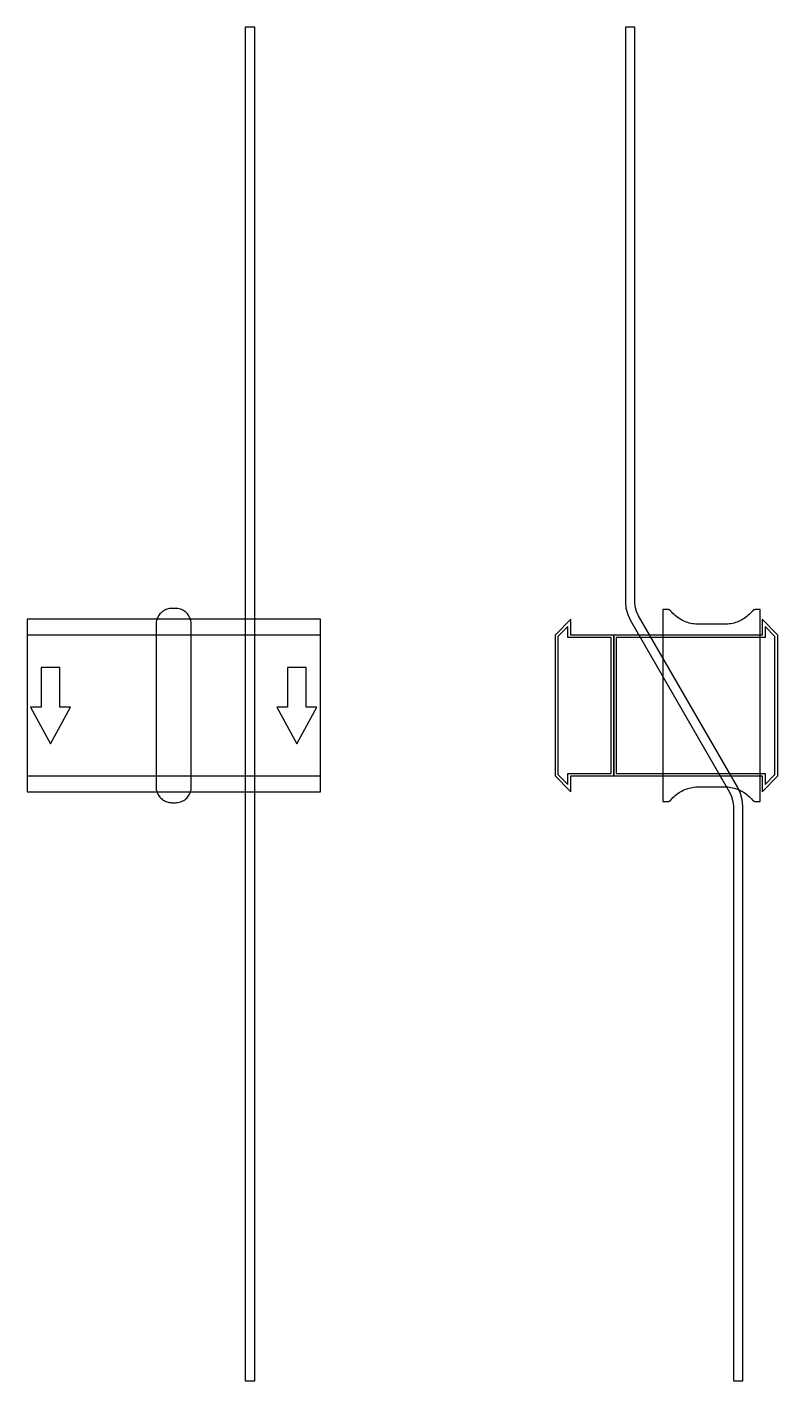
# Model space of a CAD drawing. Extents: x 0 to 640, y -576 to 578.
import ezdxf

# ---------------------------------------------------------------- set-up
doc = ezdxf.new("R2010")
doc.units = 0
doc.layers.add('Halfen', color=7, linetype='CONTINUOUS')

msp = doc.modelspace()

# ---------------------------------------------------------------- linework, layer by layer
at = {"layer": 'Halfen', "color": 7}
for points in [[(194, -575.609), (194, 578.25), (186, 578.25), (186, -575.609)], [(610, -575.609), (610, -85.856), (609.514, -80.3), (608.07, -74.912), (605.713, -69.856), (521.215, 76.497), (519.447, 80.289), (518.365, 84.33), (518, 88.497), (518, 578.25), (510, 578.25), (510, 88.497), (510.486, 82.941), (511.93, 77.553), (514.287, 72.497), (598.785, -73.856), (600.553, -77.648), (601.635, -81.689), (602, -85.856), (602, -575.609)], [(140, -69.3), (140, -56.8), (140, 69.3), (139.958, 70.359), (139.834, 71.412), (139.627, 72.452), (139.339, 73.472), (138.972, 74.466), (138.529, 75.429), (138.011, 76.354), (137.422, 77.235), (136.765, 78.068), (136.046, 78.846), (135.268, 79.565), (134.435, 80.222), (133.554, 80.811), (132.629, 81.329), (131.666, 81.772), (130.672, 82.139), (129.652, 82.427), (128.612, 82.634), (127.559, 82.758), (126.5, 82.8), (123.5, 82.8), (122.441, 82.758), (121.388, 82.634), (120.348, 82.427), (119.328, 82.139), (118.334, 81.772), (117.371, 81.329), (116.446, 80.811), (115.565, 80.222), (114.732, 79.565), (113.954, 78.846), (113.235, 78.068), (112.578, 77.235), (111.989, 76.354), (111.471, 75.429), (111.028, 74.466), (110.661, 73.472), (110.373, 72.452), (110.166, 71.412), (110.042, 70.359), (110, 69.3), (110, -56.8), (110, -69.3), (110.042, -70.359), (110.166, -71.412), (110.373, -72.452), (110.661, -73.472), (111.028, -74.466), (111.471, -75.429), (111.989, -76.354), (112.578, -77.235), (113.235, -78.068), (113.954, -78.846), (114.732, -79.565), (115.565, -80.222), (116.446, -80.811), (117.371, -81.329), (118.334, -81.772), (119.328, -82.139), (120.348, -82.427), (121.388, -82.634), (122.441, -82.758), (123.5, -82.8), (126.5, -82.8), (127.559, -82.758), (128.612, -82.634), (129.652, -82.427), (130.672, -82.139), (131.666, -81.772), (132.629, -81.329), (133.554, -80.811), (134.435, -80.222), (135.268, -79.565), (136.046, -78.846), (136.765, -78.068), (137.422, -77.235), (138.011, -76.354), (138.529, -75.429), (138.972, -74.466), (139.339, -73.472), (139.627, -72.452), (139.834, -71.412), (139.958, -70.359), (140, -69.3)], [(625, -81.8), (625, 81.8), (621, 81.8), (620.846, 81.797), (620.691, 81.786), (620.538, 81.769), (620.385, 81.746), (620.234, 81.715), (620.084, 81.678), (619.936, 81.634), (619.789, 81.584), (619.646, 81.527), (619.505, 81.464), (619.366, 81.395), (619.231, 81.32), (619.1, 81.239), (618.972, 81.153), (618.848, 81.06), (618.728, 80.963), (618.613, 80.86), (618.502, 80.752), (618.397, 80.639), (618.296, 80.522), (617.41, 79.491), (616.479, 78.5), (615.505, 77.551), (614.491, 76.646), (613.437, 75.787), (612.347, 74.975), (611.222, 74.211), (610.064, 73.499), (608.876, 72.838), (607.66, 72.23), (606.418, 71.676), (605.153, 71.178), (603.867, 70.736), (602.563, 70.351), (601.243, 70.024), (599.911, 69.756), (598.567, 69.547), (597.216, 69.397), (595.859, 69.307), (594.5, 69.277), (572.5, 69.277), (571.141, 69.307), (569.784, 69.397), (568.433, 69.547), (567.089, 69.756), (565.757, 70.024), (564.437, 70.351), (563.133, 70.736), (561.847, 71.178), (560.582, 71.676), (559.34, 72.23), (558.124, 72.838), (556.936, 73.499), (555.778, 74.211), (554.653, 74.975), (553.563, 75.787), (552.509, 76.646), (551.495, 77.551), (550.521, 78.5), (549.59, 79.491), (548.704, 80.522), (548.603, 80.639), (548.498, 80.752), (548.387, 80.86), (548.272, 80.963), (548.152, 81.06), (548.028, 81.153), (547.9, 81.239), (547.769, 81.32), (547.634, 81.395), (547.495, 81.464), (547.354, 81.527), (547.211, 81.584), (547.064, 81.634), (546.916, 81.678), (546.766, 81.715), (546.615, 81.746), (546.462, 81.769), (546.309, 81.786), (546.154, 81.797), (546, 81.8), (542, 81.8), (542, -81.8), (546, -81.8), (546.154, -81.797), (546.309, -81.786), (546.462, -81.769), (546.615, -81.746), (546.766, -81.715), (546.916, -81.678), (547.064, -81.634), (547.211, -81.584), (547.354, -81.527), (547.495, -81.464), (547.634, -81.395), (547.769, -81.32), (547.9, -81.239), (548.028, -81.153), (548.152, -81.06), (548.272, -80.963), (548.387, -80.86), (548.498, -80.752), (548.603, -80.639), (548.704, -80.522), (549.59, -79.491), (550.521, -78.5), (551.495, -77.551), (552.509, -76.646), (553.563, -75.787), (554.653, -74.975), (555.778, -74.211), (556.936, -73.499), (558.124, -72.838), (559.34, -72.23), (560.582, -71.676), (561.847, -71.178), (563.133, -70.736), (564.437, -70.351), (565.757, -70.024), (567.089, -69.756), (568.433, -69.547), (569.784, -69.397), (571.141, -69.307), (572.5, -69.277), (594.5, -69.277), (595.859, -69.307), (597.216, -69.397), (598.567, -69.547), (599.911, -69.756), (601.243, -70.024), (602.563, -70.351), (603.867, -70.736), (605.153, -71.178), (606.418, -71.676), (607.66, -72.23), (608.876, -72.838), (610.064, -73.499), (611.222, -74.211), (612.347, -74.975), (613.437, -75.787), (614.491, -76.646), (615.505, -77.551), (616.479, -78.5), (617.41, -79.491), (618.296, -80.522), (618.397, -80.639), (618.502, -80.752), (618.613, -80.86), (618.728, -80.963), (618.848, -81.06), (618.972, -81.153), (619.1, -81.239), (619.231, -81.32), (619.366, -81.395), (619.505, -81.464), (619.646, -81.527), (619.789, -81.584), (619.936, -81.634), (620.084, -81.678), (620.234, -81.715), (620.385, -81.746), (620.538, -81.769), (620.691, -81.786), (620.846, -81.797), (621, -81.8)], [(0, -73.5), (250, -73.5), (250, 73.5), (0, 73.5)], [(500, -60), (500, 60), (463.5, 60), (463.5, 73.5), (450, 60), (450, -60), (463.5, -73.5), (463.5, -60)], [(640, -60), (640, 60), (626.5, 73.5), (626.5, 60), (500, 60), (500, -60), (626.5, -60), (626.5, -73.5)], [(0, -60), (250, -60), (250, 60), (0, 60)], [(498, -58), (498, 58), (461, 58), (461, 67.25), (452.5, 58.75), (452.5, -58.75), (461, -67.25), (461, -58)], [(637.5, -58.75), (637.5, 58.75), (629, 67.25), (629, 58), (502, 58), (502, -58), (629, -58), (629, -67.25)], [(20, -32.5), (37, -1.5), (28, -1.5), (28, 32.5), (12, 32.5), (12, -1.5), (3, -1.5)], [(230, -32.5), (247, -1.5), (238, -1.5), (238, 32.5), (222, 32.5), (222, -1.5), (213, -1.5)]]:
    msp.add_lwpolyline(points, close=True, dxfattribs=at)

doc.saveas('drawing.dxf')
